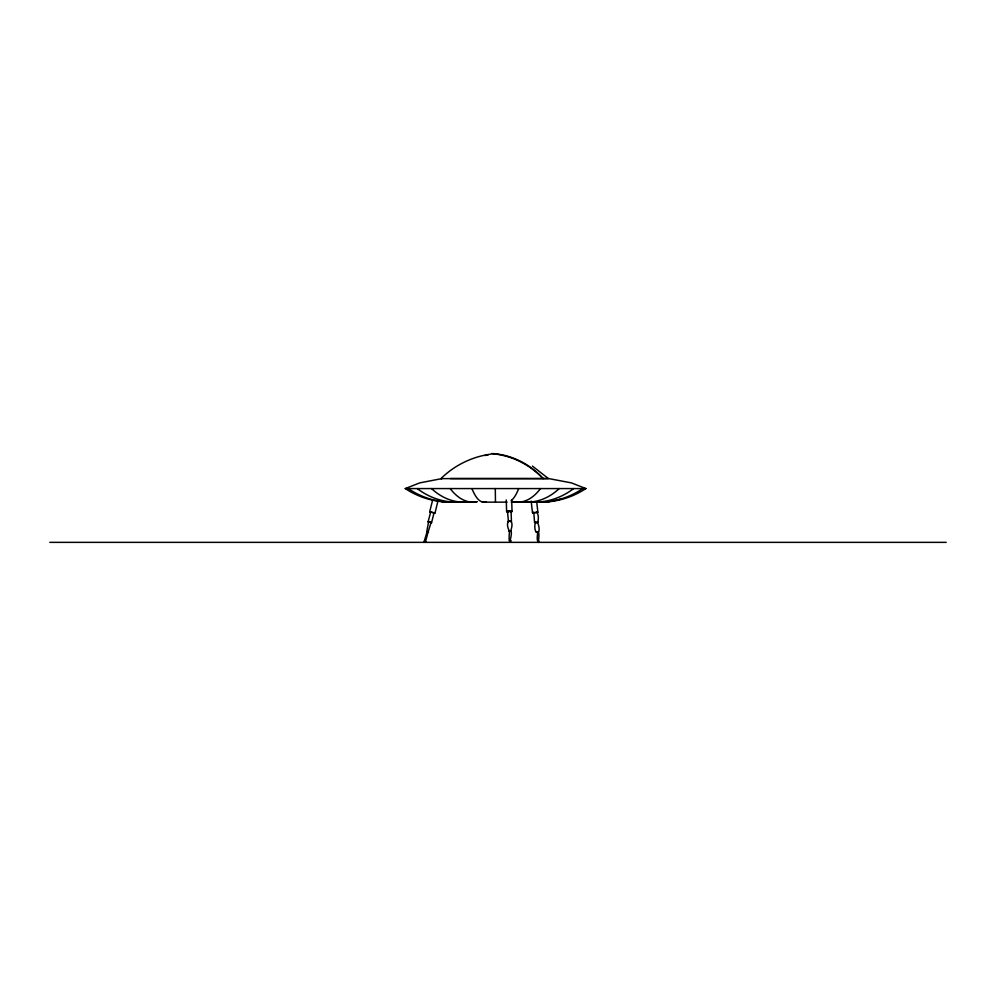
<?xml version="1.0" encoding="UTF-8"?>
<svg xmlns="http://www.w3.org/2000/svg" width="996" height="996" viewBox="0 0 996 996"><rect width="100%" height="100%" fill="white"/><g stroke="black" fill="none" stroke-linecap="round" stroke-linejoin="round"><path stroke-width="1.49" d="M495.46 501.747L495.298 488.575M508.458 521.68L507.537 511.633L509.653 511.11L511.11 511.458L511.421 521.232L510.637 521.643M507.848 521.394L511.421 521.232M511.073 511.571L510.326 511.869M438.24 499.942L434.953 513.114L429.687 511.807L432.625 500.104M429.724 511.807L434.032 512.865L431.567 522.651L428.118 521.792L430.683 512.069M426.724 531.852L428.579 521.904L431.567 522.651M424.271 541.5L425.865 541.886L424.172 541.463L427.047 531.901M425.466 541.787L428.081 532.175L427.122 531.926M428.081 532.175L431.031 522.514L430.409 522.377M537.379 521.979C543.268 535.786 532.225 536.097 535.4 522.141M536.159 532.163L538.687 531.876M536.695 532.101C539.073 529.884 536.047 537.143 537.815 541.799C542.285 541.637 536.172 542.945 538.413 541.899C541.662 541.015 534.927 541.936 539.272 541.961C536.993 544.762 540.305 534.864 538.226 531.939M537.79 541.762L539.334 541.6M509.255 531.192C514.359 529.075 508.358 544.015 510.687 541.015C510.687 540.218 508.109 545.447 509.516 531.254M509.479 540.753L511.023 540.728M536.72 501.984L537.877 512.23L532.536 512.903L533.383 512.243M509.541 531.391C502.519 518.642 516.314 516.189 510.512 531.354M508.719 531.105L511.234 531.08M536.981 512.243C539.508 516.202 538.326 525.826 535.238 522.053M484.94 455.546L488.264 454.761M533.794 512.392L534.553 522.489M536.856 512.454L533.445 512.728M458.384 501.747A81.896 81.896 0 0 1 405.272 488.575L419.752 482.886L441.353 478.703M536.969 522.402L535.101 522.452M490.642 454.176C472.004 456.691 454.313 465.393 440.942 478.615L548.46 478.615L532.399 466.078M441.278 478.553L442.112 478.553M450.379 478.553L548.559 478.553L571.393 482.886L585.872 488.575A81.896 81.896 0 0 1 532.773 501.747M405.272 488.575L585.872 488.575M483.757 502.146L507.126 502.146M511.222 502.146L518.269 502.146M49.8 542.359L946.2 542.359M537.404 521.817L538.089 522.004M508.533 511.956L507.537 511.633M428.541 532.3L427.508 532.026M428.106 521.78L428.616 521.916M434.916 513.114L433.808 512.865M537.205 511.882L537.877 512.23M424.981 542.11C427.458 542.758 421.644 541.301 424.993 542.123M531.154 501.038L532.486 512.753M511.67 499.768L512.044 511.471M506.242 499.93L506.615 511.645M582.735 488.575A81.896 79.045 -90 0 1 531.466 501.747A81.896 79.17 90 0 0 554.535 500.59M573.646 488.575A81.896 70.803 -90 0 1 527.731 501.747M540.492 488.575A81.896 40.736 90 0 1 514.073 501.747M559.229 488.575A81.896 57.731 90 0 1 521.792 501.747M518.679 488.575A81.896 20.953 90 0 1 511.185 500.59M486.06 501.747A81.896 20.953 90 0 1 481.989 501.747M477.072 501.747A81.896 40.736 90 0 1 469.153 501.747A81.896 58.079 -90 0 1 431.529 488.575M469.353 501.747A81.896 57.731 -90 0 1 458.135 501.747M463.414 501.747A81.896 70.803 90 0 1 449.657 501.747M459.679 501.747A81.896 79.045 90 0 1 438.215 500.888M476.885 501.747A81.896 41.16 -90 0 1 450.18 488.575M485.836 501.747A81.896 21.439 -90 0 1 471.942 488.575M459.617 501.747A81.896 79.17 90 0 1 408.273 488.575M463.302 501.747A81.896 71.052 -90 0 1 417.237 488.575M531.839 501.922A81.896 58.079 -90 0 1 521.954 501.747M522.265 501.747A81.896 41.16 -90 0 1 514.272 501.747M562.005 498.672A81.896 79.17 90 0 1 556.042 500.266M541.65 501.747A81.896 71.052 90 0 1 527.843 501.747M508.62 512.205A2.714 0.66 -1.8 0 1 506.976 511.297A2.714 0.66 -1.8 0 1 511.247 511.035A2.714 0.66 -1.8 0 1 510.687 512.081M493.68 453.641L491.514 453.641A86.64 82.207 -90 0 1 539.72 475.192L543.194 478.615L539.869 475.179A87.748 78.933 -90 0 0 498.374 454.176L493.68 453.641"/></g></svg>
